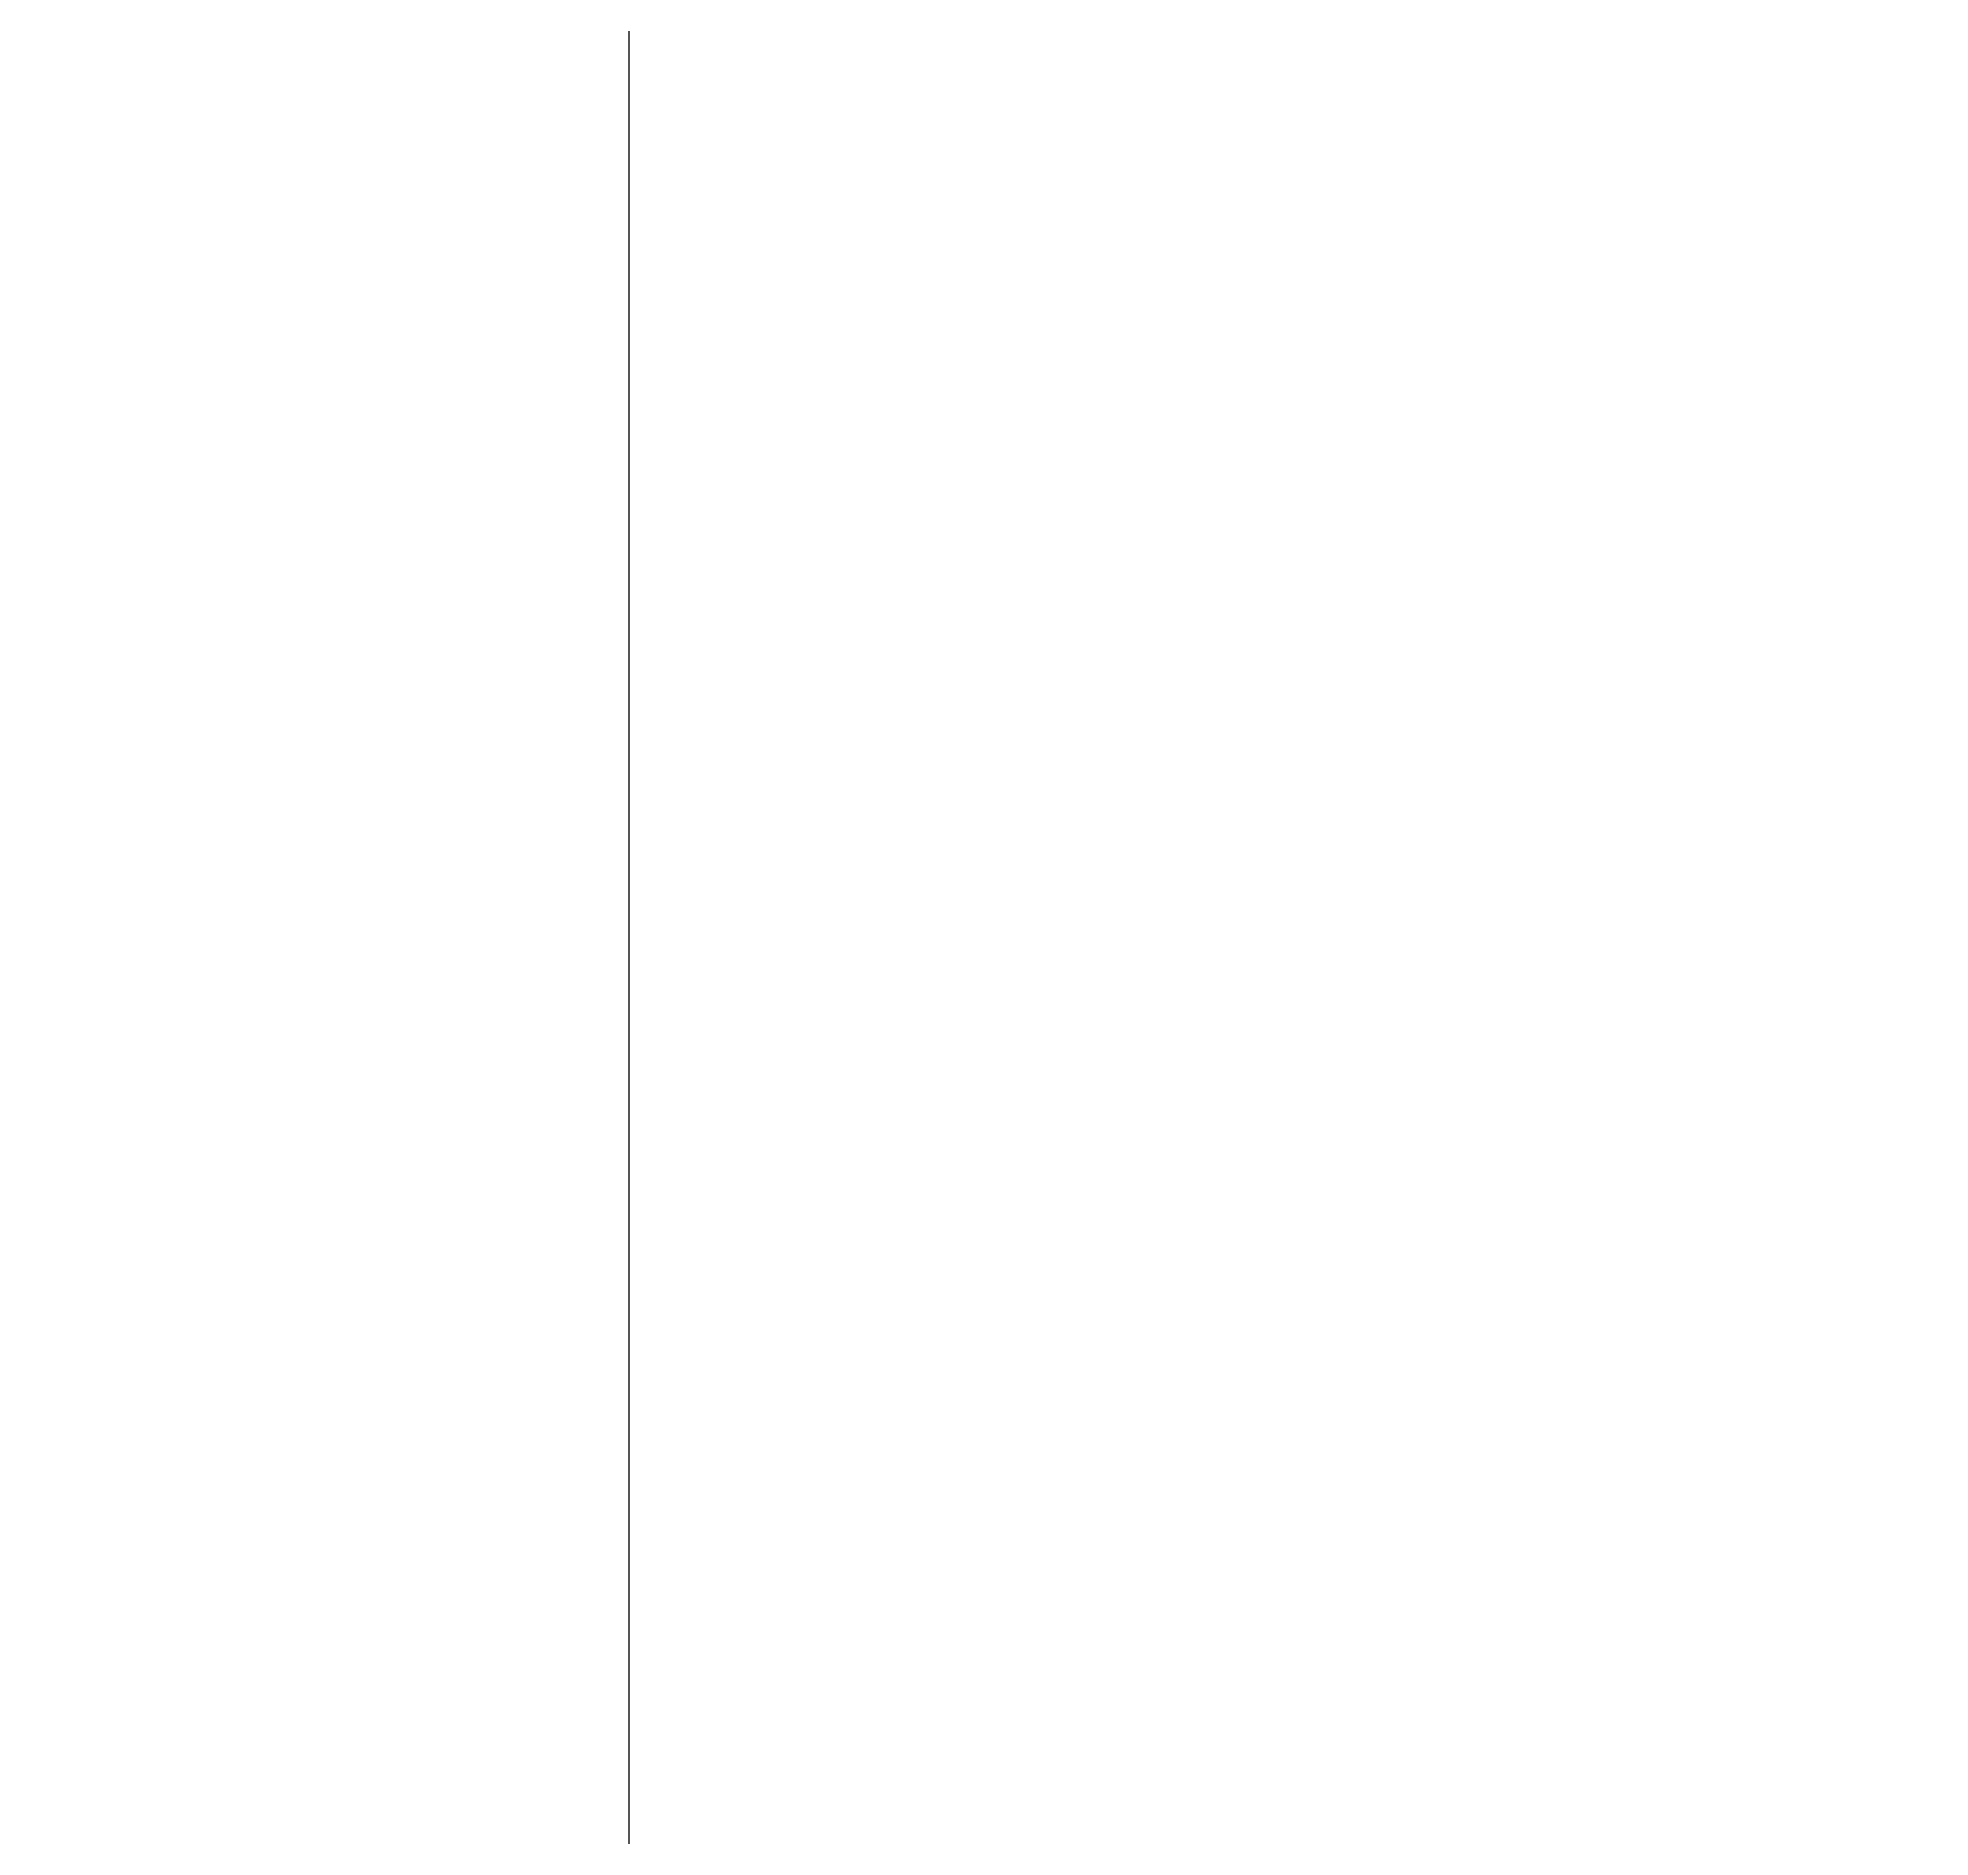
# Model space of a CAD drawing. Header units: millimetres. Extents: x 69529 to 85301, y 41669 to 59279.
# Drawn here: x 75262.1 to 75317.3, y 44974 to 45026.5 of the extents above; entities that cross this region are included whole.
import ezdxf

# ---------------------------------------------------------------- set-up
doc = ezdxf.new("R2010")
doc.units = ezdxf.units.MM
doc.layers.add('DA_DIMENSION', color=7, linetype='Continuous', lineweight=5, true_color=0xc2474747)
doc.styles.get("Standard").update_dxf_attribs({"font": 'Arial.ttf'})
doc.dimstyles.get("Standard").update_dxf_attribs({"dimtxt": 0.18, "dimasz": 0.18, "dimexe": 0.18, "dimexo": 0.0625, "dimgap": 0.09, "dimtad": 1, "dimtih": 1, "dimtoh": 1, "dimdec": 4, "dimdsep": 46, "dimtxsty": 'Standard', "dimcen": 0.09, "dimazin": 3, "dimtfac": 1, "dimtdec": 4, "dimtmove": 0, "dimatfit": 3, "dimfxl": 1, "dimtolj": 1})

# ---------------------------------------------------------------- blocks, each defined once
blk = doc.blocks.new('*D495')
at = {"layer": 'DA_DIMENSION', "color": 0, "lineweight": -2}
for p, q in [((73029.228, 45078.914), (73029.228, 44880.741)), ((75479.228, 45078.914), (75479.228, 44880.741)), ((73029.408, 44880.921), (74253.553, 44880.921)), ((75479.048, 44880.921), (74254.903, 44880.921))]:
    blk.add_line(p, q, dxfattribs=at)
at = {"layer": 'DA_DIMENSION', "color": 0}
for points in [[(73029.408, 44880.951), (73029.408, 44880.891), (73029.228, 44880.921)], [(75479.048, 44880.951), (75479.048, 44880.891), (75479.228, 44880.921)]]:
    blk.add_solid(points, dxfattribs=at)
at = {"layer": 'Defpoints', "color": 0}
for p in [(73029.228, 45078.977), (75479.228, 45078.977), (75479.228, 44880.921)]:
    blk.add_point(p, dxfattribs=at)
at = {"layer": 'DA_DIMENSION', "color": 0, "insert": (74254.228, 44880.921), "char_height": 0.18, "attachment_point": 5}
blk.add_mtext('\\A1;2450.0000', dxfattribs=at)
blk = doc.blocks.new('*D496')
at = {"layer": 'DA_DIMENSION', "color": 0, "lineweight": -2}
for p, q in [((75479.166, 45078.977), (75055.658, 45078.977)), ((75055.838, 45078.797), (75055.838, 43939.159)), ((75055.838, 42799.157), (75055.838, 43938.795)), ((75479.166, 42798.977), (75055.658, 42798.977))]:
    blk.add_line(p, q, dxfattribs=at)
at = {"layer": 'DA_DIMENSION', "color": 0}
for points in [[(75055.808, 45078.797), (75055.868, 45078.797), (75055.838, 45078.977)], [(75055.808, 42799.157), (75055.868, 42799.157), (75055.838, 42798.977)]]:
    blk.add_solid(points, dxfattribs=at)
at = {"layer": 'Defpoints', "color": 0}
for p in [(75479.228, 45078.977), (75055.838, 42798.977), (75479.228, 42798.977)]:
    blk.add_point(p, dxfattribs=at)
at = {"layer": 'DA_DIMENSION', "color": 0, "insert": (75055.838, 43938.977), "char_height": 0.18, "attachment_point": 5}
blk.add_mtext('\\A1;2280.0000', dxfattribs=at)
blk = doc.blocks.new('*D484')
at = {"layer": 'DA_DIMENSION', "color": 0, "lineweight": -2}
for p, q in [((75479.166, 45078.977), (75279.161, 45078.977)), ((75279.341, 45078.797), (75279.341, 44659.165)), ((75279.341, 44239.157), (75279.341, 44658.788)), ((75479.166, 44238.977), (75279.161, 44238.977))]:
    blk.add_line(p, q, dxfattribs=at)
at = {"layer": 'DA_DIMENSION', "color": 0}
for points in [[(75279.311, 45078.797), (75279.371, 45078.797), (75279.341, 45078.977)], [(75279.311, 44239.157), (75279.371, 44239.157), (75279.341, 44238.977)]]:
    blk.add_solid(points, dxfattribs=at)
at = {"layer": 'Defpoints', "color": 0}
for p in [(75479.228, 45078.977), (75279.341, 44238.977), (75479.228, 44238.977)]:
    blk.add_point(p, dxfattribs=at)
at = {"layer": 'DA_DIMENSION', "color": 0, "insert": (75279.341, 44658.977), "char_height": 0.18, "attachment_point": 5}
blk.add_mtext('\\A1;EQ', dxfattribs=at)

msp = doc.modelspace()

# ---------------------------------------------------------------- dimensions: what is measured, and where the dimension line sits
at = {"layer": 'DA_DIMENSION'}
dim = msp.add_linear_dim(base=(75479.22813, 44880.92118), p1=(73029.22813, 45078.9767), p2=(75479.22813, 45078.9767), dimstyle='Standard', dxfattribs=at)
dim.commit()
dim.dimension.update_dxf_attribs({"geometry": '*D495', "text_midpoint": (74254.22813, 44880.92118)})
dim = msp.add_linear_dim(base=(75055.83782, 42798.9767), p1=(75479.22813, 45078.9767), p2=(75479.22813, 42798.9767), angle=90, dimstyle='Standard', dxfattribs=at)
dim.commit()
dim.dimension.update_dxf_attribs({"geometry": '*D496', "text_midpoint": (75055.83782, 43938.9767)})
dim = msp.add_linear_dim(base=(75279.34074, 44238.9767), p1=(75479.22813, 45078.9767), p2=(75479.22813, 44238.9767), angle=90, text='EQ', dimstyle='Standard', dxfattribs=at)
dim.commit()
dim.dimension.update_dxf_attribs({"geometry": '*D484', "text_midpoint": (75279.34074, 44658.9767)})

doc.saveas('drawing.dxf')
